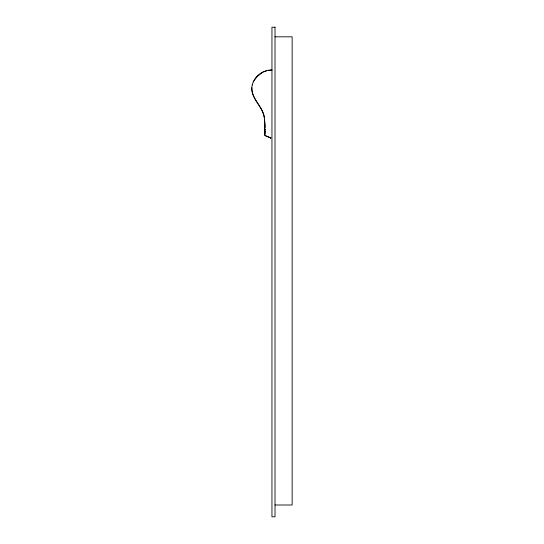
<?xml version="1.0" encoding="UTF-8"?>
<svg xmlns="http://www.w3.org/2000/svg" width="544" height="544" viewBox="0 0 544 544"><rect width="100%" height="100%" fill="white"/><g stroke="black" fill="none" stroke-linecap="round" stroke-linejoin="round"><path stroke-width="0.82" d="M252.28 84.653C249.077 97.702 262.8 105.665 264.241 117.674M265.098 129.758L264.547 130.791L265.078 131.505M265.098 125.304C264.139 125.997 265.492 127.758 264.615 126.147M265.098 126.766L264.615 129.091M252.26 84.932C254.272 76.167 263.065 69.822 271.952 69.897M253.259 81.933L257.006 76.561L262.704 72.345M265.03 130.009C263.847 130.526 265.968 131.451 264.615 132.042M264.812 125.997L264.656 120.945M265.03 126.99C264.717 127.745 264.608 128.955 265.01 129.778M265.03 131.451L264.547 132.219L265.078 132.933M265.03 132.886C263.833 133.375 265.934 134.205 264.615 134.735M264.568 131.947L265.098 132.661L264.547 134.919L265.078 135.626L270.83 138.094L270.368 138.033M263.391 72.005L266.635 70.829M268.77 70.468L271.939 70.176M275.012 36.815L292.148 36.815L292.148 504.995L275.012 504.995M270.388 137.761L270.864 137.809M270.851 137.822L265.526 135.687L264.568 134.64M264.568 128.996L265.078 130.03M265.044 125.256L264.513 119.224M264.493 119.503C264.391 107.29 251.478 100.035 251.872 87.7M275.012 27.2L271.952 27.2L271.952 516.8L275.012 516.8L275.012 27.2"/></g></svg>
